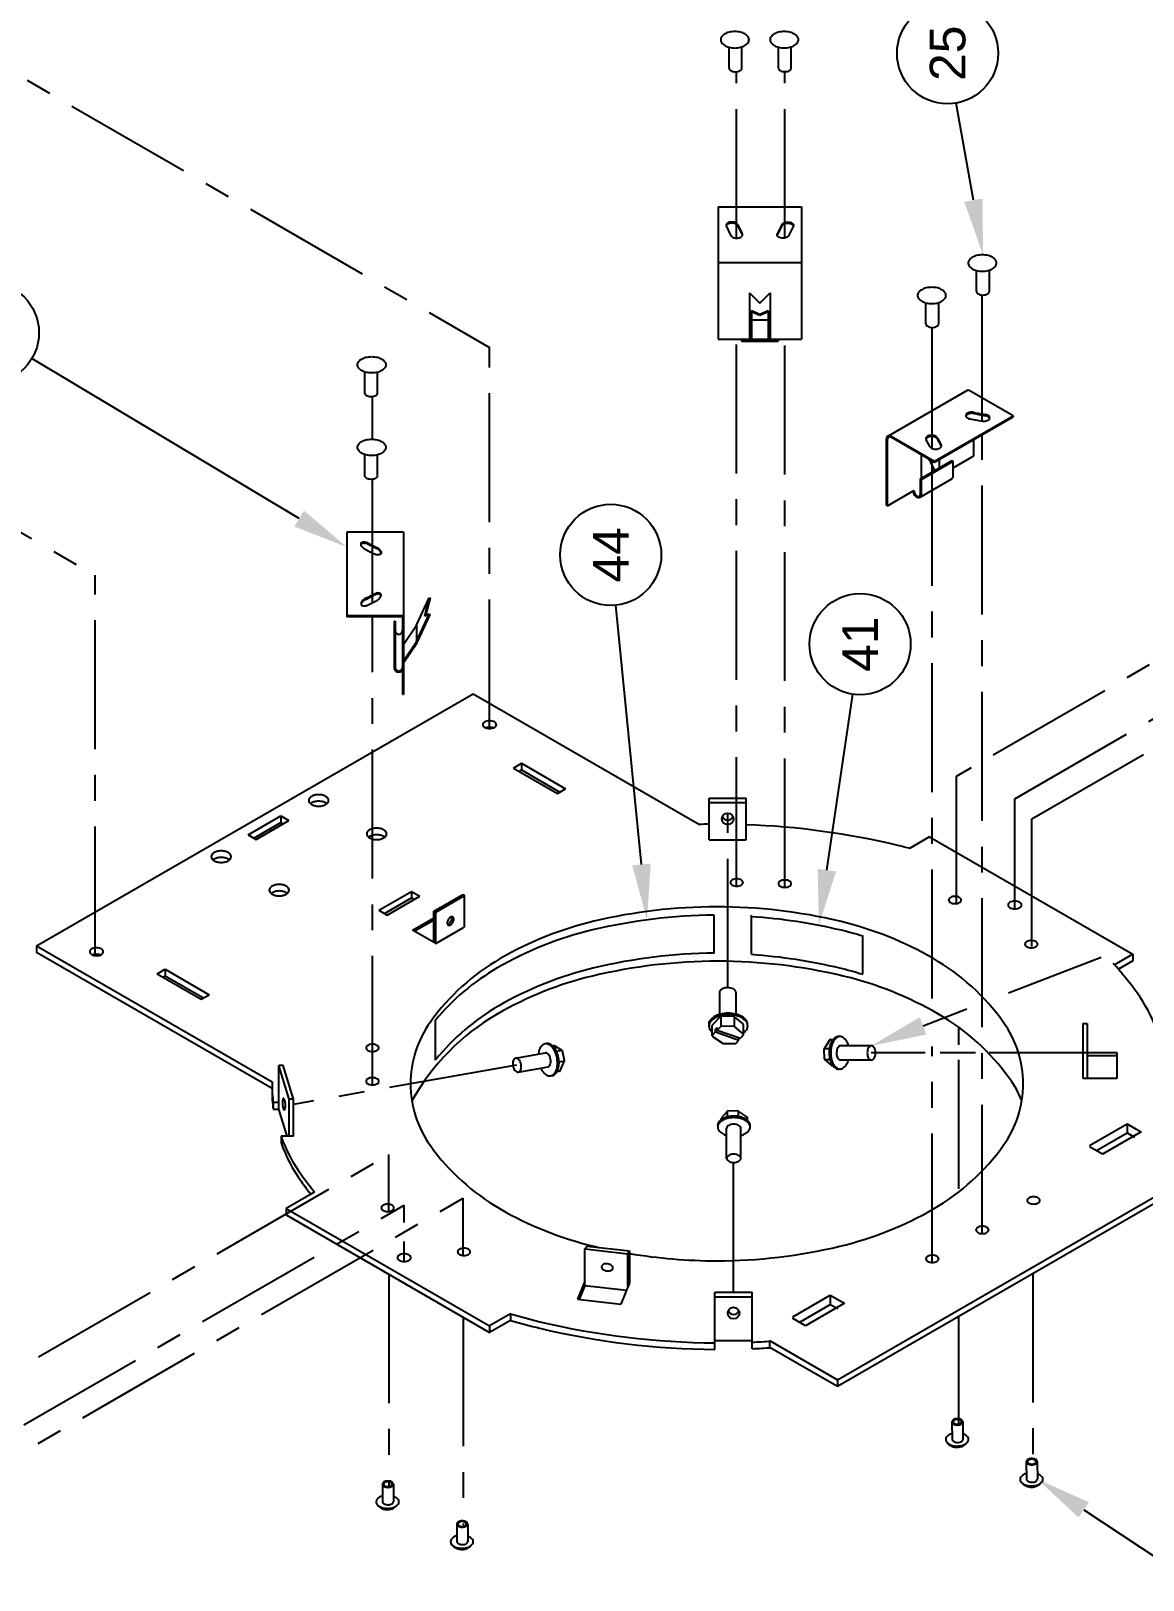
# Model space of a CAD drawing. Header units: millimetres. Extents: x 43 to 3711, y 1330 to 4598.
# Drawn here: x 3676.21 to 3686.99, y 1574.28 to 1589.29 of the extents above; entities that cross this region are included whole.
import ezdxf
from ezdxf.enums import TextEntityAlignment as Align

# ---------------------------------------------------------------- set-up
doc = ezdxf.new("R2010")
doc.units = ezdxf.units.MM
doc.linetypes.add('CENTER', pattern=[2, 1.25, -0.25, 0.25, -0.25])
doc.layers.add('102', color=3, linetype='Continuous')
doc.layers.add('103', color=7, linetype='Continuous')
doc.styles.get("Standard").update_dxf_attribs({"font": 'arial.ttf'})

# ---------------------------------------------------------------- blocks, each defined once
blk = doc.blocks.new('MRIVET2')
at = {"layer": '102'}
for p, q in [((-0.035, 0.057), (0.17, 0.176)), ((0.039, -0.071), (0.244, 0.049))]:
    blk.add_line(p, q, dxfattribs=at)
for points in [[(0.175, 0.01, 0.063677), (0.21, -0.017, 0.106617), (0.255, -0.031, 0.156851), (0.286, -0.025, 0.156851), (0.308, -0.001, 0.106617), (0.318, 0.045, 0.072341), (0.311, 0.095, 0.058752), (0.286, 0.152, 0.058752), (0.249, 0.202, 0.072341), (0.21, 0.233, 0.106617), (0.165, 0.247, 0.156851), (0.133, 0.241, 0.156851), (0.112, 0.217, 0.106617), (0.102, 0.17, 0.051059), (0.105, 0.135, 0.000709)], [(0.241, 0.047, 0.005852), (0.241, 0.047, 0.156851), (0.252, 0.059, 0.106617), (0.256, 0.081, 0.072341), (0.253, 0.105, 0.058752), (0.241, 0.132, 0.058752), (0.224, 0.156, 0.072341), (0.205, 0.171, 0.106617), (0.183, 0.178, 0.13439), (0.17, 0.175, 0.156851)]]:
    blk.add_lwpolyline(points, format="xyb", dxfattribs=at)
for points in [[(-0.035, -0.028, 0.058752), (-0.017, -0.052, 0.072341), (0.002, -0.067, 0.106617), (0.023, -0.074, 0.156851), (0.039, -0.071, 0.156851), (0.049, -0.059, 0.106617), (0.054, -0.037, 0.072341), (0.05, -0.013, 0.058752), (0.039, 0.014, 0.058752), (0.021, 0.038, 0.072341), (0.002, 0.053, 0.106617), (-0.02, 0.06, 0.156851), (-0.035, 0.057, 0.156851), (-0.045, 0.045, 0.106617), (-0.05, 0.023, 0.072341), (-0.047, -0.001, 0.058752)], [(-0.026, -0.024, 0.058752), (-0.012, -0.042, 0.072341), (0.002, -0.053, 0.106617), (0.019, -0.059, 0.156851), (0.031, -0.056, 0.156851), (0.039, -0.047, 0.106617), (0.042, -0.03, 0.072341), (0.04, -0.012, 0.058752), (0.031, 0.009, 0.058752), (0.017, 0.027, 0.072341), (0.002, 0.039, 0.106617), (-0.014, 0.044, 0.156851), (-0.026, 0.041, 0.156851), (-0.034, 0.033, 0.106617), (-0.037, 0.016, 0.072341), (-0.035, -0.003, 0.058752)]]:
    blk.add_lwpolyline(points, format="xyb", close=True, dxfattribs=at)
blk.add_arc((0.152, 0.073), 0.173, 332.8998, 77.2997, dxfattribs=at)
blk = doc.blocks.new('SCREW3')
at = {"layer": '102'}
for p, q in [((-0.637, 0.05), (-0.633, -0.081)), ((-0.558, 0.177), (-0.636, 0.056)), ((-0.634, 0.059), (-0.562, 0.06)), ((-0.55, 0.182), (-0.511, 0.183)), ((0.002, 0.096), (-0.412, 0.096)), ((-0.63, -0.089), (-0.54, -0.166)), ((-0.629, -0.088), (-0.556, -0.087)), ((-0.533, -0.168), (-0.519, -0.168)), ((0.002, -0.095), (-0.412, -0.095))]:
    blk.add_line(p, q, dxfattribs=at)
for points in [[(-0.43, 0.22, 0.033178), (-0.44, 0.221, 0.156851), (-0.484, 0.207, 0.106617), (-0.529, 0.157, 0.072341), (-0.556, 0.09, 0.058752), (-0.566, 0.003, 0.058752), (-0.556, -0.085, 0.072341), (-0.529, -0.152, 0.106617), (-0.484, -0.202, 0.156851), (-0.44, -0.216, 0.033178), (-0.43, -0.215, 0.106617)], [(-0.306, 0.097, 0.065321), (-0.331, 0.157, 0.106617), (-0.376, 0.207, 0.156851), (-0.42, 0.221, 0.156851), (-0.464, 0.207, 0.106617), (-0.509, 0.157, 0.072341), (-0.536, 0.09, 0.058752), (-0.546, 0.003, 0.058752), (-0.536, -0.085, 0.072341), (-0.509, -0.152, 0.106617), (-0.464, -0.202, 0.156851), (-0.42, -0.216, 0.156851), (-0.376, -0.202, 0.106617), (-0.331, -0.152, 0.067122), (-0.306, -0.09, 0.058752)], [(-0.412, 0.096, 0.155781), (-0.431, 0.09, 0.106617), (-0.451, 0.068, 0.072341), (-0.462, 0.039, 0.058752), (-0.467, 0.001, 0.058752)], [(-0.467, 0.001, 0.058752), (-0.463, -0.037, 0.072341), (-0.451, -0.067, 0.106617), (-0.431, -0.089, 0.156851), (-0.412, -0.095, 0.156851)]]:
    blk.add_lwpolyline(points, format="xyb", dxfattribs=at)
blk.add_lwpolyline([(-0.053, 0.001, 0.058752), (-0.049, -0.037, 0.072341), (-0.038, -0.067, 0.106617), (-0.018, -0.089, 0.156851), (0.001, -0.095, 0.156851), (0.021, -0.089, 0.106617), (0.04, -0.067, 0.072341), (0.052, -0.038, 0.058752), (0.057, 0, 0.058752), (0.053, 0.039, 0.072341), (0.041, 0.068, 0.106617), (0.021, 0.09, 0.156851), (0.002, 0.096, 0.156851), (-0.017, 0.09, 0.106617), (-0.037, 0.068, 0.072341), (-0.049, 0.039, 0.058752)], format="xyb", close=True, dxfattribs=at)
for centre, start, end in [((-0.627, 0.051), 147.2353, 181.7657), ((-0.55, 0.172), 46.3875, 147.2353), ((-0.623, -0.081), 181.7657, 229.4154), ((-0.533, -0.158), 229.4154, 270)]:
    blk.add_arc(centre, 0.01, start, end, dxfattribs=at)
blk = doc.blocks.new('SCREW2')
at = {"layer": '102'}
for p, q in [((-0.046, 0.081), (0.309, 0.286)), ((0.384, 0.414), (0.372, 0.407)), ((0.508, 0.394), (0.391, 0.416)), ((0.508, 0.393), (0.445, 0.355)), ((0.584, 0.277), (0.515, 0.389)), ((0.585, 0.268), (0.524, 0.231)), ((0.579, 0.128), (0.586, 0.272)), ((0.053, -0.082), (0.408, 0.123)), ((0.575, 0.12), (0.541, 0.099))]:
    blk.add_line(p, q, dxfattribs=at)
for points in [[(0.49, 0.026, 0.033178), (0.499, 0.031, 0.156851), (0.53, 0.065, 0.106617), (0.544, 0.131, 0.072341), (0.534, 0.202, 0.058752), (0.499, 0.283, 0.058752), (0.446, 0.354, 0.072341), (0.389, 0.399, 0.106617), (0.325, 0.419, 0.156851), (0.28, 0.409, 0.033178), (0.272, 0.404, 0.106617)], [(0.321, 0.071, 0.065321), (0.372, 0.032, 0.106617), (0.436, 0.011, 0.156851), (0.481, 0.021, 0.156851), (0.512, 0.055, 0.106617), (0.527, 0.121, 0.072341), (0.516, 0.192, 0.058752), (0.481, 0.273, 0.058752), (0.428, 0.344, 0.072341), (0.372, 0.389, 0.106617), (0.308, 0.409, 0.156851), (0.263, 0.399, 0.156851), (0.232, 0.365, 0.106617), (0.218, 0.299, 0.062753), (0.225, 0.237, 0.058752)], [(0.404, 0.23, 0.058752), (0.381, 0.261, 0.072341), (0.357, 0.281, 0.106617), (0.329, 0.29, 0.156851), (0.309, 0.286, 0.001045), (0.309, 0.286, 0.106617)], [(0.404, 0.12, 0.156851), (0.417, 0.135, 0.106617), (0.424, 0.163, 0.072341), (0.419, 0.194, 0.058752), (0.404, 0.23, 0.058752)]]:
    blk.add_lwpolyline(points, format="xyb", dxfattribs=at)
blk.add_lwpolyline([(0.054, 0.028, 0.058752), (0.031, 0.059, 0.072341), (0.006, 0.079, 0.106617), (-0.022, 0.088, 0.156851), (-0.042, 0.084, 0.156851), (-0.055, 0.069, 0.106617), (-0.062, 0.04, 0.072341), (-0.057, 0.009, 0.058752), (-0.042, -0.027, 0.058752), (-0.019, -0.058, 0.072341), (0.005, -0.077, 0.106617), (0.033, -0.086, 0.156851), (0.053, -0.082, 0.156851), (0.067, -0.067, 0.106617), (0.073, -0.039, 0.072341), (0.069, -0.007, 0.058752)], format="xyb", close=True, dxfattribs=at)
for centre, start, end in [((0.389, 0.406), 79.4154, 125.0934), ((0.506, 0.384), 31.7657, 79.4154), ((0.576, 0.272), 357.2353, 31.7657), ((0.569, 0.128), 304.0731, 357.2353)]:
    blk.add_arc(centre, 0.01, start, end, dxfattribs=at)
blk = doc.blocks.new('SCREW1')
at = {"layer": '102'}
for p, q in [((0.629, 0.213), (0.502, 0.212)), ((0.682, 0.171), (0.639, 0.209)), ((0.063, 0.111), (0.356, 0.111)), ((0.389, 0.083), (0.382, -0.078)), ((0.525, 0.092), (0.389, 0.091)), ((0.483, 0.203), (0.395, 0.097)), ((0.525, 0.088), (0.518, -0.082)), ((0.622, 0.208), (0.528, 0.095)), ((0.571, -0.14), (0.682, 0.171)), ((0.593, -0.165), (0.706, 0.15)), ((0.706, 0.15), (0.674, 0.15)), ((0.746, 0.115), (0.706, 0.15)), ((0.753, -0.052), (0.75, 0.106)), ((0.064, -0.11), (0.36, -0.11)), ((0.517, -0.087), (0.382, -0.089)), ((0.389, -0.096), (0.499, -0.203)), ((0.521, -0.091), (0.571, -0.14)), ((0.571, -0.14), (0.535, -0.14)), ((0.558, -0.166), (0.535, -0.14)), ((0.558, -0.166), (0.567, -0.14)), ((0.593, -0.165), (0.558, -0.166)), ((0.638, -0.205), (0.593, -0.165)), ((0.656, -0.203), (0.751, -0.059)), ((0.647, -0.209), (0.516, -0.21))]:
    blk.add_line(p, q, dxfattribs=at)
for points in [[(0.49, 0.267, 0.147882), (0.44, 0.25, 0.106617), (0.387, 0.19, 0.072341), (0.356, 0.11, 0.058752), (0.344, 0.005, 0.058752), (0.357, -0.1, 0.072341), (0.39, -0.18, 0.106617), (0.444, -0.239, 0.156851), (0.497, -0.256, 0.066854), (0.521, -0.252, 0.043629)], [(0.606, 0.217, 0.071203), (0.566, 0.254, 0.156851), (0.514, 0.27, 0.156851), (0.461, 0.253, 0.106617), (0.407, 0.193, 0.072341), (0.376, 0.113, 0.058752), (0.365, 0.008, 0.058752), (0.378, -0.097, 0.072341), (0.411, -0.177, 0.106617), (0.465, -0.236, 0.156851), (0.518, -0.252, 0.156851), (0.57, -0.235, 0.043629), (0.595, -0.213, 0.072341)], [(0.063, 0.111, 0.002074), (0.063, 0.111, 0.156851), (0.041, 0.103, 0.106617), (0.018, 0.078, 0.072341), (0.005, 0.044, 0.058752), (0, 0, 0.058752), (0.006, -0.044, 0.072341), (0.019, -0.078, 0.106617), (0.042, -0.103, 0.154727), (0.064, -0.11, 0.088752)]]:
    blk.add_lwpolyline(points, format="xyb", dxfattribs=at)
for centre, radius, start, end in [((0.502, 0.188), 0.024, 90.4753, 140.0655), ((0.631, 0.2), 0.012, 48.7094, 140.0655), ((0.413, 0.082), 0.024, 140.0655, 177.511), ((0.537, 0.088), 0.012, 140.0655, 177.511), ((0.738, 0.106), 0.012, 1.0598, 48.7094), ((0.406, -0.079), 0.024, 177.511, 225.6815), ((0.515, -0.186), 0.024, 225.6815, 270.4753), ((0.53, -0.083), 0.012, 177.511, 225.6815), ((0.646, -0.196), 0.012, 225.6815, 326.5293), ((0.741, -0.052), 0.012, 326.5293, 1.0598)]:
    blk.add_arc(centre, radius, start, end, dxfattribs=at)
blk = doc.blocks.new('A$C3A585D41')
at = {"layer": '102'}
for p, q in [((14.74, 32.863), (16.059, 35.147)), ((16.123, 35.147), (14.804, 32.863)), ((16.123, 35.147), (16.059, 35.147)), ((16.123, 35.147), (18.567, 30.914)), ((15.851, 33.979), (15.605, 33.552)), ((15.851, 33.979), (15.897, 33.9)), ((15.833, 33.9), (15.618, 33.528)), ((15.897, 33.9), (15.65, 33.473)), ((15.819, 33.924), (15.833, 33.9)), ((15.897, 33.9), (15.833, 33.9)), ((15.605, 33.552), (15.65, 33.473)), ((17.2, 33.096), (17.154, 33.017)), ((17.168, 33.041), (17.319, 32.779)), ((17.2, 33.096), (17.382, 32.779)), ((17.154, 33.017), (17.337, 32.7)), ((13.515, 32.727), (12.376, 30.755)), ((13.579, 32.727), (12.44, 30.755)), ((13.579, 32.727), (13.515, 32.727)), ((13.737, 32.452), (13.579, 32.727)), ((14.278, 32.777), (14.214, 32.777)), ((14.278, 32.718), (14.54, 32.798)), ((14.278, 32.655), (14.278, 32.777)), ((14.54, 32.853), (14.54, 32.798)), ((14.54, 32.798), (14.964, 32.798)), ((14.604, 32.798), (14.604, 32.853)), ((14.638, 32.699), (14.964, 32.798)), ((14.638, 32.655), (14.964, 32.755)), ((14.964, 32.755), (14.964, 32.798)), ((17.319, 32.779), (17.305, 32.755)), ((17.382, 32.779), (17.319, 32.779)), ((17.382, 32.779), (17.337, 32.7)), ((14.278, 32.699), (14.638, 32.699)), ((14.278, 32.655), (14.638, 32.655)), ((14.638, 32.655), (14.638, 32.699)), ((20.132, 32.139), (19.312, 32.139)), ((19.312, 31.599), (19.312, 32.139)), ((19.322, 31.589), (19.322, 32.139)), ((20.132, 31.589), (20.132, 32.139)), ((16.468, 31.828), (16.422, 31.749)), ((16.468, 31.828), (16.65, 31.511)), ((19.425, 31.939), (19.474, 31.842)), ((19.478, 31.961), (19.521, 31.876)), ((19.488, 31.961), (19.531, 31.876)), ((19.966, 31.961), (19.923, 31.876)), ((20.019, 31.939), (19.97, 31.842)), ((20.029, 31.939), (19.981, 31.842)), ((20.68, 31.965), (20.886, 31.965)), ((20.68, 31.842), (20.879, 31.842)), ((21.48, 31.965), (21.686, 31.965)), ((21.48, 31.842), (21.679, 31.842)), ((16.422, 31.749), (16.605, 31.432)), ((16.436, 31.773), (16.587, 31.511)), ((19.269, 31.681), (18.822, 31.681)), ((18.913, 31.681), (18.913, 31.671)), ((19.269, 31.681), (19.269, 31.671)), ((18.559, 31.589), (18.559, 31.599)), ((19.312, 31.599), (18.559, 31.599)), ((20.132, 31.589), (18.559, 31.589)), ((19.312, 31.599), (18.786, 31.599)), ((19.269, 31.671), (18.822, 31.671)), ((19.269, 31.671), (18.822, 31.671)), ((18.867, 31.589), (19.066, 31.453)), ((18.885, 31.589), (19.072, 31.462)), ((19.043, 31.589), (19.23, 31.462)), ((16.146, 31.277), (16.276, 31.502)), ((16.265, 31.486), (16.376, 31.293)), ((16.276, 31.502), (16.398, 31.29)), ((16.587, 31.511), (16.573, 31.487)), ((16.65, 31.511), (16.587, 31.511)), ((16.65, 31.511), (16.605, 31.432)), ((19.068, 31.452), (19.334, 31.33)), ((19.23, 31.462), (19.072, 31.462)), ((19.072, 31.462), (19.338, 31.339)), ((19.23, 31.462), (19.497, 31.339)), ((19.319, 31.384), (19.497, 31.339)), ((19.338, 31.339), (19.319, 31.384)), ((15.016, 31.278), (15.404, 31.278)), ((16.146, 31.277), (16.302, 31.007)), ((16.146, 31.277), (16.449, 31.277)), ((16.156, 31.295), (16.46, 31.295)), ((16.46, 31.295), (16.449, 31.277)), ((16.449, 31.277), (16.612, 30.997)), ((16.46, 31.295), (16.622, 31.014)), ((19.324, 31.373), (19.494, 31.329)), ((19.338, 31.339), (19.334, 31.33)), ((19.497, 31.339), (19.494, 31.329)), ((16.302, 30.997), (16.612, 30.997)), ((16.622, 31.014), (16.612, 30.997)), ((18.567, 30.914), (17.3, 28.72)), ((12.44, 30.755), (12.376, 30.755)), ((12.494, 30.551), (12.376, 30.755)), ((12.558, 30.551), (12.44, 30.755)), ((12.558, 30.551), (12.494, 30.551)), ((17.846, 30.523), (17.6, 30.096)), ((17.846, 30.523), (17.892, 30.444)), ((17.828, 30.444), (17.614, 30.072)), ((17.892, 30.444), (17.646, 30.017)), ((17.814, 30.468), (17.828, 30.444)), ((17.892, 30.444), (17.828, 30.444)), ((17.6, 30.096), (17.646, 30.017)), ((12.699, 29.901), (12.65, 29.483)), ((12.833, 29.832), (12.697, 29.886)), ((12.873, 29.832), (12.699, 29.901)), ((12.833, 29.832), (12.786, 29.428)), ((12.833, 29.832), (13.187, 29.832)), ((13.187, 29.832), (13.138, 29.413)), ((13.214, 29.81), (13.166, 29.399)), ((13.187, 29.832), (13.214, 29.81)), ((12.859, 29.399), (12.65, 29.483)), ((12.824, 29.413), (13.138, 29.413)), ((13.166, 29.399), (12.859, 29.399)), ((13.138, 29.413), (13.166, 29.399)), ((12.212, 28.569), (12.766, 28.569)), ((12.299, 28.569), (12.299, 28.209)), ((12.723, 28.569), (12.723, 28.209)), ((12.766, 28.569), (12.766, 28.209)), ((16.053, 28.576), (16.42, 28.576)), ((17.152, 28.626), (17.152, 28.266)), ((17.152, 28.626), (17.555, 28.626)), ((17.512, 28.626), (17.512, 28.266)), ((17.555, 28.626), (17.555, 28.266)), ((22.003, 28.539), (22.003, 27.73)), ((23.285, 28.539), (22.003, 28.539)), ((22.745, 28.539), (22.745, 27.73)), ((23.285, 28.539), (23.285, 27.73)), ((23.101, 28.462), (23.005, 28.414)), ((24.63, 28.433), (24.829, 28.433)), ((17.152, 28.266), (17.555, 28.266)), ((21.982, 28.313), (21.982, 27.957)), ((22.003, 28.313), (21.982, 28.313)), ((22.453, 28.235), (22.003, 28.235)), ((22.453, 28.235), (22.352, 28.135)), ((23.102, 28.349), (23.014, 28.304)), ((23.112, 28.349), (23.024, 28.304)), ((24.63, 28.309), (24.836, 28.309)), ((12.219, 28.209), (12.766, 28.209)), ((16.041, 28.215), (16.42, 28.215)), ((22.28, 28.214), (22.003, 28.214)), ((22.19, 28.214), (22.19, 28.055)), ((22.27, 28.214), (22.234, 28.135)), ((22.234, 28.135), (22.27, 28.055)), ((22.234, 28.135), (22.244, 28.135)), ((22.28, 28.214), (22.244, 28.135)), ((22.244, 28.135), (22.28, 28.055)), ((22.352, 28.135), (22.453, 28.034)), ((12.229, 28.029), (11.855, 27.382)), ((12.3, 28.042), (11.919, 27.382)), ((12.3, 28.042), (12.236, 28.042)), ((22.003, 27.957), (21.982, 27.957)), ((22.28, 28.055), (22.003, 28.055)), ((22.453, 28.034), (22.003, 28.034)), ((23.102, 27.921), (23.014, 27.965)), ((23.112, 27.921), (23.024, 27.965)), ((24.631, 27.954), (24.829, 27.954)), ((12.442, 27.69), (12.515, 27.817)), ((12.528, 27.815), (12.738, 27.451)), ((23.101, 27.808), (23.005, 27.855)), ((24.631, 27.83), (24.836, 27.83)), ((12.659, 27.314), (12.442, 27.69)), ((12.477, 27.748), (12.649, 27.451)), ((23.285, 27.73), (22.003, 27.73)), ((11.855, 27.382), (14.02, 23.632)), ((11.919, 27.382), (11.855, 27.382)), ((11.919, 27.382), (14.083, 23.632)), ((12.649, 27.451), (12.608, 27.379)), ((12.738, 27.451), (12.649, 27.451)), ((12.738, 27.451), (12.659, 27.314)), ((12.738, 27.451), (12.686, 27.361)), ((15.848, 27.135), (16.22, 27.135)), ((20.388, 26.897), (20.394, 26.907)), ((20.388, 26.897), (20.536, 26.64)), ((20.388, 26.897), (21.036, 26.897)), ((20.394, 26.907), (21.036, 26.907)), ((21.506, 26.125), (21.064, 26.891)), ((21.055, 26.865), (20.81, 26.44)), ((21.064, 26.86), (20.821, 26.44)), ((17.18, 26.49), (17.068, 26.683)), ((20.472, 26.58), (20.65, 26.272)), ((20.5, 26.578), (20.649, 26.578)), ((20.643, 26.568), (20.649, 26.578)), ((20.649, 26.578), (20.827, 26.27)), ((17.18, 26.49), (16.041, 24.518)), ((20.5, 26.568), (20.643, 26.568)), ((20.643, 26.568), (20.821, 26.26)), ((20.656, 26.566), (20.883, 26.566)), ((20.729, 26.438), (20.817, 26.479)), ((20.81, 26.44), (21.25, 25.678)), ((20.821, 26.44), (20.81, 26.44)), ((20.817, 26.479), (20.849, 26.508)), ((20.821, 26.44), (21.261, 25.678)), ((20.958, 26.484), (21.027, 26.523)), ((22.152, 26.524), (22.351, 26.524)), ((20.756, 26.392), (20.838, 26.392)), ((21.031, 26.412), (20.967, 26.375)), ((21.043, 26.412), (20.979, 26.375)), ((22.152, 26.4), (22.358, 26.4)), ((20.678, 26.26), (20.821, 26.26)), ((20.756, 26.26), (20.871, 26.06)), ((20.821, 26.26), (20.827, 26.27)), ((20.871, 26.06), (21.029, 26.06)), ((21.231, 26.097), (21.208, 25.976)), ((21.261, 25.678), (21.506, 26.103)), ((21.281, 26.056), (21.261, 25.95)), ((21.293, 26.056), (21.272, 25.95)), ((22.466, 26.033), (22.665, 26.033)), ((22.466, 25.909), (22.672, 25.909)), ((21.261, 25.678), (21.25, 25.678)), ((14.103, 24.813), (14.176, 24.939)), ((14.189, 24.938), (14.399, 24.574)), ((15.371, 25.003), (14.841, 25.003)), ((14.841, 25.003), (14.841, 24.668)), ((15.371, 24.961), (14.841, 24.961)), ((15.057, 24.668), (15.057, 24.961)), ((15.085, 24.668), (15.085, 25.003)), ((15.371, 25.003), (15.371, 24.961)), ((14.32, 24.437), (14.103, 24.813)), ((14.139, 24.871), (14.31, 24.574)), ((14.841, 24.668), (15.085, 24.668)), ((15.978, 24.518), (15.897, 24.657)), ((16.041, 24.518), (15.94, 24.694)), ((14.31, 24.574), (14.269, 24.502)), ((14.399, 24.574), (14.31, 24.574)), ((14.399, 24.574), (14.32, 24.437)), ((14.399, 24.574), (14.347, 24.484)), ((16.041, 24.518), (15.978, 24.518))]:
    blk.add_line(p, q, dxfattribs=at)
for points in [[(16.105, 34.566, 0.058752), (16.102, 34.593, 0.072341), (16.093, 34.613, 0.106617), (16.08, 34.628, 0.156851), (16.066, 34.632, 0.156851), (16.053, 34.628, 0.106617), (16.039, 34.613, 0.072341), (16.031, 34.593, 0.058752), (16.028, 34.566, 0.058752), (16.031, 34.54, 0.072341), (16.039, 34.519, 0.106617), (16.053, 34.504, 0.156851), (16.066, 34.5, 0.156851), (16.08, 34.504, 0.106617), (16.093, 34.519, 0.072341), (16.102, 34.54, 0.058752)], [(17.043, 33.357, 0.058752), (17.039, 33.395, 0.072341), (17.027, 33.425, 0.106617), (17.007, 33.447, 0.156851), (16.988, 33.453, 0.156851), (16.968, 33.447, 0.106617), (16.948, 33.425, 0.072341), (16.937, 33.395, 0.058752), (16.932, 33.357, 0.058752), (16.937, 33.318, 0.072341), (16.948, 33.289, 0.106617), (16.968, 33.267, 0.156851), (16.988, 33.261, 0.156851), (17.007, 33.267, 0.106617), (17.027, 33.289, 0.072341), (17.039, 33.318, 0.058752)], [(16.718, 32.794, 0.058752), (16.714, 32.833, 0.072341), (16.702, 32.862, 0.106617), (16.682, 32.884, 0.156851), (16.663, 32.891, 0.156851), (16.644, 32.884, 0.106617), (16.624, 32.862, 0.072341), (16.612, 32.833, 0.058752), (16.607, 32.794, 0.058752), (16.612, 32.756, 0.072341), (16.624, 32.726, 0.106617), (16.644, 32.705, 0.156851), (16.663, 32.698, 0.156851), (16.682, 32.705, 0.106617), (16.702, 32.726, 0.072341), (16.714, 32.756, 0.058752)], [(14.533, 32.744, 0.264651), (14.536, 32.74, 0.073811), (14.55, 32.736, 0.03493), (14.567, 32.734, 0.025392), (14.59, 32.735, 0.025392), (14.613, 32.738, 0.03493), (14.629, 32.742, 0.073811), (14.643, 32.749, 0.264651), (14.645, 32.754, 0.264651), (14.642, 32.757, 0.073811), (14.628, 32.762, 0.03493), (14.611, 32.763, 0.025392), (14.588, 32.763, 0.025392), (14.565, 32.759, 0.03493), (14.548, 32.755, 0.073811), (14.535, 32.748, 0.264651)], [(17.588, 32.412, 0.058752), (17.584, 32.451, 0.072341), (17.572, 32.48, 0.106617), (17.552, 32.502, 0.156851), (17.533, 32.508, 0.156851), (17.514, 32.502, 0.106617), (17.494, 32.48, 0.072341), (17.482, 32.451, 0.058752), (17.477, 32.412, 0.058752), (17.482, 32.373, 0.072341), (17.494, 32.344, 0.106617), (17.514, 32.322, 0.156851), (17.533, 32.316, 0.156851), (17.552, 32.322, 0.106617), (17.572, 32.344, 0.072341), (17.584, 32.373, 0.058752)], [(21.033, 31.898, -0.058752), (21.027, 31.843, -0.072341), (21.01, 31.801, -0.106617), (20.982, 31.769, -0.156851), (20.954, 31.76, -0.156851), (20.926, 31.769, -0.106617), (20.898, 31.801, -0.072341), (20.881, 31.843, -0.058752), (20.874, 31.898, -0.058752), (20.881, 31.953, -0.072341), (20.898, 31.995, -0.106617), (20.926, 32.026, -0.156851), (20.954, 32.035, -0.156851), (20.982, 32.026, -0.106617), (21.01, 31.995, -0.072341), (21.027, 31.953, -0.058752)], [(21.833, 31.898, -0.058752), (21.827, 31.843, -0.072341), (21.81, 31.801, -0.106617), (21.782, 31.769, -0.156851), (21.754, 31.76, -0.156851), (21.726, 31.769, -0.106617), (21.698, 31.801, -0.072341), (21.681, 31.843, -0.058752), (21.675, 31.898, -0.058752), (21.681, 31.953, -0.072341), (21.698, 31.995, -0.106617), (21.726, 32.026, -0.156851), (21.754, 32.035, -0.156851), (21.782, 32.026, -0.106617), (21.81, 31.995, -0.072341), (21.827, 31.953, -0.058752)], [(14.846, 31.891, 0.058752), (14.843, 31.916, 0.072341), (14.836, 31.934, 0.106617), (14.823, 31.948, 0.156851), (14.811, 31.952, 0.156851), (14.798, 31.948, 0.106617), (14.785, 31.934, 0.072341), (14.778, 31.916, 0.058752), (14.775, 31.891, 0.058752), (14.778, 31.866, 0.072341), (14.785, 31.847, 0.106617), (14.798, 31.833, 0.156851), (14.811, 31.829, 0.156851), (14.823, 31.833, 0.106617), (14.836, 31.847, 0.072341), (14.843, 31.866, 0.058752)], [(15.17, 31.891, 0.058752), (15.167, 31.916, 0.072341), (15.159, 31.934, 0.106617), (15.147, 31.948, 0.156851), (15.134, 31.952, 0.156851), (15.122, 31.948, 0.106617), (15.109, 31.934, 0.072341), (15.102, 31.916, 0.058752), (15.099, 31.891, 0.058752), (15.102, 31.866, 0.072341), (15.109, 31.847, 0.106617), (15.122, 31.833, 0.156851), (15.134, 31.829, 0.156851), (15.147, 31.833, 0.106617), (15.159, 31.847, 0.072341), (15.167, 31.866, 0.058752)], [(17.264, 31.85, 0.058752), (17.259, 31.888, 0.072341), (17.248, 31.918, 0.106617), (17.228, 31.94, 0.156851), (17.208, 31.946, 0.156851), (17.189, 31.94, 0.106617), (17.169, 31.918, 0.072341), (17.157, 31.888, 0.058752), (17.153, 31.85, 0.058752), (17.157, 31.811, 0.072341), (17.169, 31.782, 0.106617), (17.189, 31.76, 0.156851), (17.208, 31.754, 0.156851), (17.228, 31.76, 0.106617), (17.248, 31.782, 0.072341), (17.259, 31.811, 0.058752)], [(13.621, 31.744, 0.058752), (13.618, 31.768, 0.072341), (13.61, 31.787, 0.106617), (13.597, 31.801, 0.156851), (13.585, 31.805, 0.156851), (13.573, 31.801, 0.106617), (13.56, 31.787, 0.072341), (13.552, 31.768, 0.058752), (13.549, 31.744, 0.058752), (13.552, 31.719, 0.072341), (13.56, 31.7, 0.106617), (13.573, 31.686, 0.156851), (13.585, 31.682, 0.156851), (13.597, 31.686, 0.106617), (13.61, 31.7, 0.072341), (13.618, 31.719, 0.058752)], [(13.063, 31.583, 0.058752), (13.066, 31.556, 0.072341), (13.074, 31.536, 0.106617), (13.088, 31.521, 0.156851), (13.101, 31.517, 0.156851), (13.114, 31.521, 0.106617), (13.128, 31.536, 0.072341), (13.136, 31.556, 0.058752), (13.139, 31.583, 0.058752), (13.136, 31.609, 0.072341), (13.128, 31.629, 0.106617), (13.114, 31.645, 0.156851), (13.101, 31.649, 0.156851), (13.088, 31.645, 0.106617), (13.074, 31.629, 0.072341), (13.066, 31.609, 0.058752)], [(16.377, 31.156, 0.058752), (16.36, 31.163, 0.072341), (16.345, 31.166, 0.106617), (16.332, 31.163, 0.156851), (16.325, 31.156, 0.156851), (16.323, 31.147, 0.106617), (16.327, 31.134, 0.072341), (16.336, 31.122, 0.058752), (16.351, 31.111, 0.058752), (16.367, 31.104, 0.072341), (16.382, 31.102, 0.106617), (16.396, 31.105, 0.156851), (16.403, 31.111, 0.156851), (16.405, 31.121, 0.106617), (16.401, 31.134, 0.072341), (16.391, 31.145, 0.058752)], [(13.193, 31.003, 0.058752), (13.19, 31.028, 0.072341), (13.183, 31.047, 0.106617), (13.17, 31.061, 0.156851), (13.158, 31.065, 0.156851), (13.145, 31.061, 0.106617), (13.132, 31.047, 0.072341), (13.125, 31.028, 0.058752), (13.122, 31.003, 0.058752), (13.125, 30.979, 0.072341), (13.132, 30.96, 0.106617), (13.145, 30.946, 0.156851), (13.158, 30.942, 0.156851), (13.17, 30.946, 0.106617), (13.183, 30.96, 0.072341), (13.19, 30.979, 0.058752)], [(18.305, 30.755, 0.058752), (18.302, 30.781, 0.072341), (18.294, 30.801, 0.106617), (18.28, 30.816, 0.156851), (18.267, 30.821, 0.156851), (18.254, 30.816, 0.106617), (18.24, 30.801, 0.072341), (18.232, 30.781, 0.058752), (18.229, 30.755, 0.058752), (18.232, 30.728, 0.072341), (18.24, 30.708, 0.106617), (18.254, 30.693, 0.156851), (18.267, 30.688, 0.156851), (18.28, 30.693, 0.106617), (18.294, 30.708, 0.072341), (18.302, 30.728, 0.058752)], [(12.973, 29.619, 0.063415), (12.973, 29.596, 0.076468), (12.978, 29.578, 0.107136), (12.988, 29.564, 0.147373), (13, 29.559, 0.147373), (13.013, 29.561, 0.107136), (13.027, 29.572, 0.076468), (13.036, 29.588, 0.063415), (13.042, 29.61, 0.063415), (13.042, 29.632, 0.076468), (13.037, 29.65, 0.107136), (13.026, 29.664, 0.147373), (13.015, 29.669, 0.147373), (13.002, 29.667, 0.107136), (12.988, 29.656, 0.076468), (12.979, 29.64, 0.063415)], [(16.773, 28.359, 0.058752), (16.77, 28.383, 0.072341), (16.762, 28.402, 0.106617), (16.749, 28.416, 0.156851), (16.737, 28.42, 0.156851), (16.725, 28.416, 0.106617), (16.712, 28.402, 0.072341), (16.704, 28.383, 0.058752), (16.701, 28.359, 0.058752), (16.704, 28.334, 0.072341), (16.712, 28.315, 0.106617), (16.725, 28.301, 0.156851), (16.737, 28.297, 0.156851), (16.749, 28.301, 0.106617), (16.762, 28.315, 0.072341), (16.77, 28.334, 0.058752)], [(24.983, 28.377, 0.058752), (24.977, 28.432, 0.072341), (24.96, 28.474, 0.106617), (24.932, 28.505, 0.156851), (24.904, 28.514, 0.156851), (24.876, 28.505, 0.106617), (24.848, 28.474, 0.072341), (24.831, 28.432, 0.058752), (24.824, 28.377, 0.058752), (24.831, 28.321, 0.072341), (24.848, 28.279, 0.106617), (24.876, 28.248, 0.156851), (24.904, 28.239, 0.156851), (24.932, 28.248, 0.106617), (24.96, 28.279, 0.072341), (24.977, 28.321, 0.058752)], [(16.761, 27.892, 0.058752), (16.759, 27.917, 0.072341), (16.751, 27.936, 0.106617), (16.738, 27.95, 0.156851), (16.726, 27.954, 0.156851), (16.713, 27.95, 0.106617), (16.701, 27.936, 0.072341), (16.693, 27.917, 0.058752), (16.69, 27.892, 0.058752), (16.693, 27.867, 0.072341), (16.701, 27.848, 0.106617), (16.713, 27.834, 0.156851), (16.726, 27.83, 0.156851), (16.738, 27.834, 0.106617), (16.751, 27.848, 0.072341), (16.759, 27.867, 0.058752)], [(24.984, 27.898, 0.058752), (24.977, 27.953, 0.072341), (24.961, 27.995, 0.106617), (24.932, 28.026, 0.156851), (24.905, 28.035, 0.156851), (24.877, 28.026, 0.106617), (24.848, 27.995, 0.072341), (24.832, 27.953, 0.058752), (24.825, 27.898, 0.058752), (24.832, 27.842, 0.072341), (24.848, 27.8, 0.106617), (24.877, 27.769, 0.156851), (24.905, 27.76, 0.156851), (24.932, 27.769, 0.106617), (24.961, 27.8, 0.072341), (24.977, 27.842, 0.058752)], [(22.505, 26.468, 0.058752), (22.499, 26.523, 0.072341), (22.482, 26.565, 0.106617), (22.454, 26.596, 0.156851), (22.426, 26.605, 0.156851), (22.398, 26.596, 0.106617), (22.37, 26.565, 0.072341), (22.353, 26.523, 0.058752), (22.347, 26.468, 0.058752), (22.353, 26.412, 0.072341), (22.37, 26.37, 0.106617), (22.398, 26.339, 0.156851), (22.426, 26.33, 0.156851), (22.454, 26.339, 0.106617), (22.482, 26.37, 0.072341), (22.499, 26.412, 0.058752)], [(13.125, 26.462, 0.058752), (13.122, 26.487, 0.072341), (13.115, 26.506, 0.106617), (13.102, 26.52, 0.156851), (13.09, 26.524, 0.156851), (13.077, 26.52, 0.106617), (13.065, 26.506, 0.072341), (13.057, 26.487, 0.058752), (13.054, 26.462, 0.058752), (13.057, 26.437, 0.072341), (13.065, 26.418, 0.106617), (13.077, 26.404, 0.156851), (13.09, 26.4, 0.156851), (13.102, 26.404, 0.106617), (13.115, 26.418, 0.072341), (13.122, 26.437, 0.058752)], [(16.603, 26.242, 0.058752), (16.6, 26.267, 0.072341), (16.592, 26.286, 0.106617), (16.58, 26.3, 0.156851), (16.567, 26.304, 0.156851), (16.555, 26.3, 0.106617), (16.542, 26.286, 0.072341), (16.535, 26.267, 0.058752), (16.532, 26.242, 0.058752), (16.535, 26.218, 0.072341), (16.542, 26.199, 0.106617), (16.555, 26.185, 0.156851), (16.567, 26.181, 0.156851), (16.58, 26.185, 0.106617), (16.592, 26.199, 0.072341), (16.6, 26.218, 0.058752)], [(13.406, 25.977, 0.058752), (13.403, 26.002, 0.072341), (13.395, 26.02, 0.106617), (13.382, 26.035, 0.156851), (13.37, 26.039, 0.156851), (13.357, 26.035, 0.106617), (13.345, 26.02, 0.072341), (13.337, 26.002, 0.058752), (13.334, 25.977, 0.058752), (13.337, 25.952, 0.072341), (13.345, 25.933, 0.106617), (13.357, 25.919, 0.156851), (13.37, 25.915, 0.156851), (13.382, 25.919, 0.106617), (13.395, 25.933, 0.072341), (13.403, 25.952, 0.058752)], [(22.819, 25.976, 0.058752), (22.813, 26.032, 0.072341), (22.796, 26.074, 0.106617), (22.768, 26.105, 0.156851), (22.74, 26.114, 0.156851), (22.712, 26.105, 0.106617), (22.684, 26.074, 0.072341), (22.667, 26.032, 0.058752), (22.66, 25.976, 0.058752), (22.667, 25.921, 0.072341), (22.684, 25.879, 0.106617), (22.712, 25.848, 0.156851), (22.74, 25.839, 0.156851), (22.768, 25.848, 0.106617), (22.796, 25.879, 0.072341), (22.813, 25.921, 0.058752)], [(16.481, 25.662, 0.058752), (16.484, 25.636, 0.072341), (16.492, 25.615, 0.106617), (16.506, 25.6, 0.156851), (16.519, 25.596, 0.156851), (16.532, 25.6, 0.106617), (16.546, 25.615, 0.072341), (16.554, 25.636, 0.058752), (16.557, 25.662, 0.058752), (16.554, 25.689, 0.072341), (16.546, 25.709, 0.106617), (16.532, 25.724, 0.156851), (16.519, 25.728, 0.156851), (16.506, 25.724, 0.106617), (16.492, 25.709, 0.072341), (16.484, 25.689, 0.058752)], [(13.692, 25.48, 0.058752), (13.689, 25.505, 0.072341), (13.682, 25.524, 0.106617), (13.669, 25.538, 0.156851), (13.657, 25.542, 0.156851), (13.644, 25.538, 0.106617), (13.632, 25.524, 0.072341), (13.624, 25.505, 0.058752), (13.621, 25.48, 0.058752), (13.624, 25.455, 0.072341), (13.632, 25.436, 0.106617), (13.644, 25.422, 0.156851), (13.657, 25.418, 0.156851), (13.669, 25.422, 0.106617), (13.682, 25.436, 0.072341), (13.689, 25.455, 0.058752)], [(16.175, 25.502, 0.058752), (16.173, 25.527, 0.072341), (16.165, 25.546, 0.106617), (16.152, 25.56, 0.156851), (16.14, 25.564, 0.156851), (16.127, 25.56, 0.106617), (16.115, 25.546, 0.072341), (16.107, 25.527, 0.058752), (16.104, 25.502, 0.058752), (16.107, 25.477, 0.072341), (16.115, 25.458, 0.106617), (16.127, 25.444, 0.156851), (16.14, 25.44, 0.156851), (16.152, 25.444, 0.106617), (16.165, 25.458, 0.072341), (16.173, 25.477, 0.058752)]]:
    blk.add_lwpolyline(points, format="xyb", close=True, dxfattribs=at)
for points in [[(16.041, 34.566, 0.058752), (16.038, 34.593, 0.034747), (16.035, 34.603, 0.106617)], [(16.035, 34.53, 0.034747), (16.038, 34.54, 0.058752), (16.041, 34.566, 0.058752)], [(16.979, 33.357, 0.058752), (16.975, 33.395, 0.072341), (16.963, 33.425, 0.045422), (16.956, 33.435, 0.156851)], [(16.956, 33.278, 0.045422), (16.963, 33.289, 0.072341), (16.975, 33.318, 0.058752), (16.979, 33.357, 0.058752)], [(14.214, 32.777, 0.070315), (13.842, 32.582, 0.012373), (13.717, 32.488, 0.072341)], [(14.278, 32.777, 0.070315), (13.906, 32.582, 0.016794), (13.737, 32.452, 0.072341)], [(14.74, 32.863, 0.003863), (14.717, 32.864, 0.029548), (14.54, 32.853, 0.012373)], [(14.804, 32.863, 0.003863), (14.781, 32.864, 0.029548), (14.604, 32.853, 0.016794)], [(16.655, 32.794, 0.058752), (16.65, 32.833, 0.072341), (16.638, 32.862, 0.045422), (16.631, 32.873, 0.156851)], [(16.631, 32.716, 0.045422), (16.638, 32.726, 0.072341), (16.65, 32.756, 0.058752), (16.655, 32.794, 0.058752)], [(17.525, 32.412, 0.058752), (17.52, 32.451, 0.072341), (17.508, 32.48, 0.045422), (17.501, 32.49, 0.156851)], [(17.501, 32.334, 0.045422), (17.508, 32.344, 0.072341), (17.52, 32.373, 0.058752), (17.525, 32.412, 0.058752)], [(19.491, 31.955, 0.029351), (19.486, 31.966, 0.058752), (19.472, 31.984, 0.072341), (19.457, 31.996, 0.106617), (19.44, 32.001, 0.156851), (19.429, 31.999, 0.156851), (19.42, 31.99, 0.106617), (19.417, 31.972, 0.072341), (19.419, 31.954, 0.058752), (19.429, 31.932, 0.058752)], [(19.481, 31.955, 0.029351), (19.476, 31.966, 0.058752), (19.462, 31.984, 0.072341), (19.447, 31.996, 0.085951), (19.434, 32.001, 0.156851)], [(19.963, 31.955, -0.029351), (19.969, 31.966, -0.058752), (19.982, 31.984, -0.072341), (19.997, 31.996, -0.106617), (20.014, 32.001, -0.156851), (20.026, 31.999, -0.156851), (20.034, 31.99, -0.106617), (20.038, 31.972, -0.072341), (20.035, 31.954, -0.058752), (20.026, 31.932, -0.058752)], [(20.011, 32.001, -0.070757), (20.016, 31.999, -0.156851), (20.024, 31.99, -0.106617), (20.028, 31.972, -0.072341), (20.025, 31.954, -0.058752), (20.016, 31.932, -0.058752)], [(17.2, 31.85, 0.058752), (17.195, 31.888, 0.072341), (17.184, 31.918, 0.045422), (17.176, 31.928, 0.156851)], [(17.176, 31.771, 0.045422), (17.184, 31.782, 0.072341), (17.195, 31.811, 0.058752), (17.2, 31.85, 0.058752)], [(19.474, 31.842, 0.058752), (19.488, 31.824, 0.072341), (19.503, 31.812, 0.106617), (19.519, 31.807, 0.156851), (19.531, 31.809, 0.156851), (19.539, 31.818, 0.106617), (19.543, 31.836, 0.072341), (19.54, 31.854, 0.058752), (19.531, 31.876, 0.058752)], [(19.516, 31.807, 0.070757), (19.521, 31.809, 0.156851), (19.529, 31.818, 0.106617), (19.533, 31.836, 0.072341), (19.53, 31.854, 0.058752), (19.521, 31.876, 0.058752)], [(19.981, 31.842, -0.058752), (19.967, 31.824, -0.072341), (19.952, 31.812, -0.106617), (19.935, 31.807, -0.156851), (19.923, 31.809, -0.156851), (19.915, 31.818, -0.106617), (19.911, 31.836, -0.072341), (19.914, 31.854, -0.058752), (19.923, 31.876, -0.058752)], [(19.97, 31.842, -0.058752), (19.957, 31.824, -0.072341), (19.942, 31.812, -0.085951), (19.928, 31.807, -0.156851)], [(20.678, 31.842, -0.129632), (20.668, 31.846, -0.106617), (20.655, 31.86, -0.072341), (20.647, 31.878, -0.058752), (20.644, 31.903, -0.058752), (20.647, 31.928, -0.072341), (20.655, 31.947, -0.106617), (20.668, 31.961, -0.156851), (20.68, 31.965, -0.024524), (20.682, 31.965, -0.106617)], [(21.478, 31.842, -0.129632), (21.468, 31.846, -0.106617), (21.455, 31.86, -0.072341), (21.447, 31.878, -0.058752), (21.444, 31.903, -0.058752), (21.447, 31.928, -0.072341), (21.455, 31.947, -0.106617), (21.468, 31.961, -0.156851), (21.48, 31.965, -0.024524), (21.482, 31.965, -0.106617)], [(16.501, 28.551, 0.058752), (16.361, 29.744, 0.072341), (15.999, 30.651, 0.106617), (15.385, 31.329, 0.156851), (14.786, 31.521, 0.156851), (14.187, 31.329, 0.106617), (13.574, 30.651, 0.072341), (13.212, 29.744, 0.002487), (13.2, 29.694, 0.058752)], [(15.974, 28.542, 0.058752), (15.83, 29.756, 0.072341), (15.462, 30.68, 0.136226), (14.62, 31.508, 0.08919)], [(16.053, 28.576, 0.056317), (15.91, 29.74, 0.072341), (15.542, 30.665, 0.092251), (15.017, 31.278, 0.08919)], [(16.42, 28.576, 0.057083), (16.277, 29.756, 0.072341), (15.909, 30.68, 0.08937), (15.404, 31.278, 0.08919)], [(16.333, 31.163, 0.097123), (16.337, 31.151, 0.072341), (16.346, 31.14, 0.058752), (16.361, 31.129, 0.058752), (16.378, 31.122, 0.072341), (16.392, 31.119, 0.097123), (16.405, 31.122, 0.156851)], [(18.241, 30.755, 0.058752), (18.238, 30.781, 0.034747), (18.235, 30.791, 0.106617)], [(18.235, 30.718, 0.034747), (18.238, 30.728, 0.058752), (18.241, 30.755, 0.058752)], [(12.494, 30.551, 0.014825), (12.418, 30.267, 0.057291), (12.212, 28.569, 0.01657)], [(12.558, 30.551, 0.014825), (12.481, 30.267, 0.057291), (12.276, 28.569, 0.01657)], [(13.142, 29.399, 0.04156), (13.071, 28.551, 0.058752), (13.212, 27.358, 0.072341), (13.574, 26.451, 0.106617), (14.187, 25.774, 0.156851), (14.786, 25.581, 0.156851), (15.385, 25.774, 0.106617), (15.999, 26.451, 0.072341), (16.361, 27.358, 0.058752), (16.501, 28.551, 0.058752)], [(17.302, 28.626, 0.003144), (17.3, 28.72, 0.058752)], [(14.622, 25.594, 0.059088), (14.837, 25.713, 0.106617), (15.462, 26.403, 0.072341), (15.83, 27.327, 0.058752), (15.974, 28.542, 0.058752)], [(23.005, 28.414, 0.022486), (23.003, 28.413, 0.106617), (22.991, 28.4, 0.072341), (22.984, 28.382, 0.058752), (22.982, 28.359, 0.058752), (22.984, 28.336, 0.072341), (22.991, 28.319, 0.106617), (23.003, 28.306, 0.156851), (23.015, 28.302, 0.12714), (23.024, 28.304, 0.106617)], [(23.138, 28.405, 0.058752), (23.135, 28.428, 0.072341), (23.128, 28.445, 0.106617), (23.116, 28.458, 0.156851), (23.105, 28.462, 0.046122), (23.101, 28.462, 0.106617)], [(23.128, 28.405, 0.058752), (23.125, 28.428, 0.072341), (23.118, 28.445, 0.106617), (23.106, 28.458, 0.077949), (23.101, 28.461, 0.046122)], [(23.101, 28.348, 0.077949), (23.106, 28.351, 0.106617), (23.118, 28.364, 0.072341), (23.125, 28.382, 0.058752), (23.128, 28.405, 0.058752)], [(23.111, 28.348, 0.077949), (23.116, 28.351, 0.106617), (23.128, 28.364, 0.072341), (23.135, 28.382, 0.058752), (23.138, 28.405, 0.058752)], [(24.628, 28.433, 0.129632), (24.617, 28.429, 0.106617), (24.605, 28.415, 0.072341), (24.597, 28.396, 0.058752), (24.594, 28.371, 0.058752), (24.597, 28.346, 0.072341), (24.605, 28.327, 0.106617), (24.617, 28.313, 0.156851), (24.63, 28.309, 0.024524), (24.632, 28.31, 0.106617)], [(17.065, 26.672, 0.006446), (17.096, 26.796, 0.049523), (17.297, 28.266, 0.058752)], [(12.219, 28.209, 0.006004), (12.229, 28.029, 0.072341)], [(12.283, 28.209, 0.006004), (12.292, 28.029, 0.072341)], [(16.041, 28.215, -0.041404), (15.91, 27.362, -0.01701), (15.848, 27.135, -0.092251)], [(16.409, 28.215, -0.042171), (16.277, 27.346, -0.015801), (16.22, 27.135, -0.08937)], [(23.005, 27.855, -0.022486), (23.003, 27.856, -0.106617), (22.991, 27.87, -0.072341), (22.984, 27.887, -0.058752), (22.982, 27.91, -0.058752), (22.984, 27.933, -0.072341), (22.991, 27.951, -0.106617), (23.003, 27.964, -0.156851), (23.015, 27.967, -0.12714), (23.024, 27.965, -0.106617)], [(24.628, 27.954, 0.129632), (24.618, 27.95, 0.106617), (24.605, 27.936, 0.072341), (24.598, 27.917, 0.058752), (24.595, 27.892, 0.058752), (24.598, 27.867, 0.072341), (24.605, 27.848, 0.106617), (24.618, 27.834, 0.156851), (24.631, 27.83, 0.024524), (24.633, 27.83, 0.106617)], [(23.128, 27.865, -0.058752), (23.125, 27.842, -0.072341), (23.118, 27.824, -0.106617), (23.106, 27.811, -0.0851), (23.1, 27.808, -0.046122)], [(23.101, 27.921, -0.077949), (23.106, 27.918, -0.106617), (23.118, 27.905, -0.072341), (23.125, 27.888, -0.058752), (23.128, 27.865, -0.058752)], [(23.138, 27.865, -0.058752), (23.135, 27.842, -0.072341), (23.128, 27.824, -0.106617), (23.116, 27.811, -0.156851), (23.105, 27.807, -0.046122), (23.101, 27.808, -0.106617)], [(23.111, 27.921, -0.077949), (23.116, 27.918, -0.106617), (23.128, 27.905, -0.072341), (23.135, 27.888, -0.058752), (23.138, 27.865, -0.058752)], [(20.501, 26.64, 0.058752), (20.484, 26.628, 0.072341), (20.474, 26.614, 0.106617), (20.468, 26.597, 0.156851), (20.471, 26.582, 0.156851), (20.483, 26.571, 0.106617), (20.5, 26.568, 0.106617)], [(20.506, 26.631, 0.058752), (20.491, 26.62, 0.072341), (20.482, 26.609, 0.106617), (20.478, 26.596, 0.156851), (20.48, 26.587, 0.156851), (20.487, 26.581, 0.106617), (20.5, 26.578, 0.072341)], [(20.531, 26.65, 0.048792), (20.519, 26.648, 0.058752), (20.501, 26.64, 0.058752)], [(20.536, 26.64, 0.072341), (20.522, 26.638, 0.058752), (20.506, 26.631, 0.058752)], [(20.958, 26.484, 0.106617), (20.947, 26.471, 0.072341), (20.94, 26.453, 0.058752), (20.937, 26.43, 0.058752), (20.94, 26.407, 0.072341), (20.947, 26.39, 0.106617), (20.958, 26.376, 0.156851), (20.97, 26.373, 0.113305), (20.979, 26.375, 0.106617)], [(21.071, 26.469, 0.058752), (21.068, 26.492, 0.072341), (21.061, 26.509, 0.106617), (21.049, 26.522, 0.156851), (21.038, 26.526, 0.145985), (21.027, 26.523, 0.106617)], [(21.059, 26.469, 0.058752), (21.056, 26.492, 0.072341), (21.049, 26.509, 0.106617), (21.038, 26.522, 0.081304), (21.032, 26.525, 0.145985)], [(21.032, 26.412, 0.077949), (21.038, 26.415, 0.106617), (21.049, 26.428, 0.072341), (21.056, 26.446, 0.058752), (21.059, 26.469, 0.058752)], [(21.044, 26.412, 0.077949), (21.049, 26.415, 0.106617), (21.061, 26.428, 0.072341), (21.068, 26.446, 0.058752), (21.071, 26.469, 0.058752)], [(22.15, 26.524, 0.129632), (22.14, 26.52, 0.106617), (22.127, 26.506, 0.072341), (22.119, 26.487, 0.058752), (22.116, 26.462, 0.058752), (22.119, 26.437, 0.072341), (22.127, 26.418, 0.106617), (22.14, 26.404, 0.156851), (22.152, 26.4, 0.024524), (22.154, 26.4, 0.106617)], [(20.646, 26.281, 0.077949), (20.649, 26.274, 0.156851), (20.661, 26.263, 0.106617), (20.678, 26.26, 0.106617)], [(20.964, 26.374, 0.038385), (20.967, 26.375, 0.106617)], [(21.295, 26.08, 0.058752), (21.293, 26.103, 0.072341), (21.286, 26.12, 0.106617), (21.274, 26.133, 0.156851), (21.262, 26.137, 0.156851), (21.251, 26.133, 0.106617), (21.239, 26.12, 0.072341), (21.232, 26.103, 0.013992), (21.231, 26.097, 0.033638)], [(21.284, 26.08, 0.058752), (21.281, 26.103, 0.072341), (21.274, 26.12, 0.106617), (21.262, 26.133, 0.081304), (21.257, 26.136, 0.156851)], [(21.208, 25.976, 0.034114), (21.207, 25.962, 0.058752), (21.21, 25.939, 0.072341), (21.217, 25.922, 0.106617), (21.228, 25.909, 0.156851), (21.24, 25.905, 0.156851), (21.252, 25.909, 0.106617), (21.263, 25.922, 0.072341), (21.27, 25.939, 0.029351), (21.272, 25.951, 0.058752)], [(21.281, 26.056, 0.003489), (21.281, 26.057, 0.058752), (21.284, 26.08, 0.058752)], [(21.293, 26.056, 0.003489), (21.293, 26.057, 0.058752), (21.295, 26.08, 0.058752)], [(22.464, 26.032, 0.129632), (22.453, 26.029, 0.106617), (22.441, 26.015, 0.072341), (22.433, 25.996, 0.058752), (22.43, 25.971, 0.058752), (22.433, 25.946, 0.072341), (22.441, 25.927, 0.106617), (22.453, 25.913, 0.156851), (22.466, 25.909, 0.024524), (22.468, 25.909, 0.106617)], [(21.234, 25.906, 0.081304), (21.24, 25.909, 0.106617), (21.252, 25.922, 0.072341), (21.259, 25.939, 0.029351), (21.261, 25.951, 0.058752)], [(14.913, 24.2, 0.136363), (15.669, 24.477, 0.028828), (15.953, 24.707, 0.072341)]]:
    blk.add_lwpolyline(points, format="xyb", dxfattribs=at)
for centre in [(12.564, 28.389), (17.353, 28.446)]:
    blk.add_circle(centre, 0.0562, dxfattribs=at)
for centre, radius, start, end in [((18.822, 31.635), 0.0461, 90, 231.3752), ((18.822, 31.635), 0.036, 90, 270), ((19.178, 31.635), 0.036, 90, 270), ((12.607, 28.389), 0.0562, 112.6199, 247.3801), ((17.397, 28.446), 0.0562, 112.6199, 247.3801), ((21.036, 26.876), 0.0317, 330, 90), ((21.036, 26.876), 0.0216, 330, 90), ((21.488, 26.114), 0.0216, 330, 30)]:
    blk.add_arc(centre, radius, start, end, dxfattribs=at)
at = {"layer": '103', "linetype": 'CENTER'}
for p, q in [((25.695, 44.939), (19.714, 34.58)), ((26.261, 38.269), (21.923, 30.755)), ((10.481, 37.002), (13.61, 31.583)), ((11.139, 36.861), (14.1, 31.733)), ((10.55, 36.431), (13.679, 31.011)), ((16.029, 34.58), (19.714, 34.58)), ((14.968, 30.493), (14.587, 32.655)), ((14.775, 31.891), (19.312, 31.891)), ((19.449, 31.891), (20.645, 31.891)), ((21.033, 31.891), (21.445, 31.891)), ((12.941, 31.733), (10.895, 31.733)), ((12.524, 31.011), (10.508, 31.011)), ((18.229, 30.755), (21.923, 30.755)), ((12.766, 28.389), (14.053, 28.389)), ((15.718, 28.446), (17.397, 28.446)), ((16.701, 28.359), (22.003, 28.359)), ((22.982, 28.359), (24.595, 28.359)), ((16.69, 27.892), (22.003, 27.892)), ((22.983, 27.892), (24.595, 27.892)), ((15.085, 26.53), (15.085, 27.054)), ((13.054, 26.462), (15.148, 26.462)), ((15.613, 26.462), (20.823, 26.462)), ((20.943, 26.462), (22.116, 26.462)), ((15.085, 26.042), (15.085, 26.385)), ((12.532, 26.209), (11.499, 26.209)), ((15.018, 26.209), (13.736, 26.209)), ((15.337, 26.209), (15.163, 26.209)), ((16.533, 26.228), (17.769, 26.228)), ((17.769, 26.228), (17.853, 26.082)), ((13.334, 25.977), (21.077, 25.977)), ((21.208, 25.977), (22.429, 25.977)), ((15.085, 25.003), (15.085, 25.91)), ((17.973, 25.873), (19.333, 23.518)), ((16.481, 25.662), (17.549, 25.662)), ((17.549, 25.662), (19.097, 22.98)), ((12.948, 25.488), (11.112, 25.488)), ((16.118, 25.498), (17.353, 25.498)), ((17.353, 25.498), (18.917, 22.788))]:
    blk.add_line(p, q, dxfattribs=at)
at = {"layer": '103'}
for p, q in [((20.264, 32.601), (21.814, 35.194)), ((14.604, 32.853), (14.54, 32.853)), ((13.55, 31.733), (14.1, 31.733)), ((13.063, 31.583), (13.258, 31.583)), ((13.441, 31.583), (13.61, 31.583)), ((13.122, 31.011), (13.679, 31.011)), ((16.911, 29.282), (19.425, 29.531)), ((16.857, 27.484), (18.562, 27.233)), ((15.348, 26.552), (15.512, 26.126)), ((20.817, 26.479), (20.817, 26.479)), ((23.35, 26.064), (24.29, 26.229)), ((15.667, 25.723), (16.012, 24.826)), ((10.657, 24.994), (9.072, 22.591))]:
    blk.add_line(p, q, dxfattribs=at)
at = {"layer": '103', "color": 1}
for centre in [(22.065, 35.614), (19.912, 29.58), (19.047, 27.162), (24.773, 26.314)]:
    blk.add_circle(centre, 0.49, dxfattribs=at)
at = {"layer": '103'}
for points in [[(20.341, 32.555), (20.187, 32.647), (19.988, 32.139)], [(16.92, 29.192), (16.902, 29.371), (16.375, 29.228)], [(16.844, 27.395), (16.87, 27.573), (16.324, 27.562)], [(15.264, 26.52), (15.431, 26.584), (15.154, 27.055)], [(23.365, 25.975), (23.334, 26.152), (22.819, 25.97)], [(10.583, 25.043), (10.732, 24.944), (10.954, 25.443)]]:
    blk.add_solid(points, dxfattribs=at)
at = {"xscale": 0.72, "yscale": 0.72, "zscale": 0.72}
for name, p, rotation in [('MRIVET2', (10.905, 31.736), 150), ('MRIVET2', (10.519, 31.015), 150), ('SCREW2', (14.968, 30.493), 250.0000000000064), ('SCREW2', (14.06, 28.389), 329.9999999999999), ('SCREW1', (15.718, 28.446), 180), ('SCREW3', (15.085, 27.054), 270), ('MRIVET2', (11.509, 26.213), 150), ('MRIVET2', (11.123, 25.492), 150)]:
    blk.add_blockref(name, p, dxfattribs=dict(at, rotation=rotation))
at = {"layer": '103'}
for s, p in [('44', (19.912, 29.58)), ('41', (19.047, 27.162)), ('25', (24.773, 26.314))]:
    blk.add_text(s, height=0.3456, dxfattribs=at).set_placement(p, align=Align.MIDDLE)

msp = doc.modelspace()

# ---------------------------------------------------------------- block references
at = {"rotation": 90}
msp.add_blockref('A$C3A585D41', (3711.413, 1564.302), dxfattribs=at)

doc.saveas('drawing.dxf')
